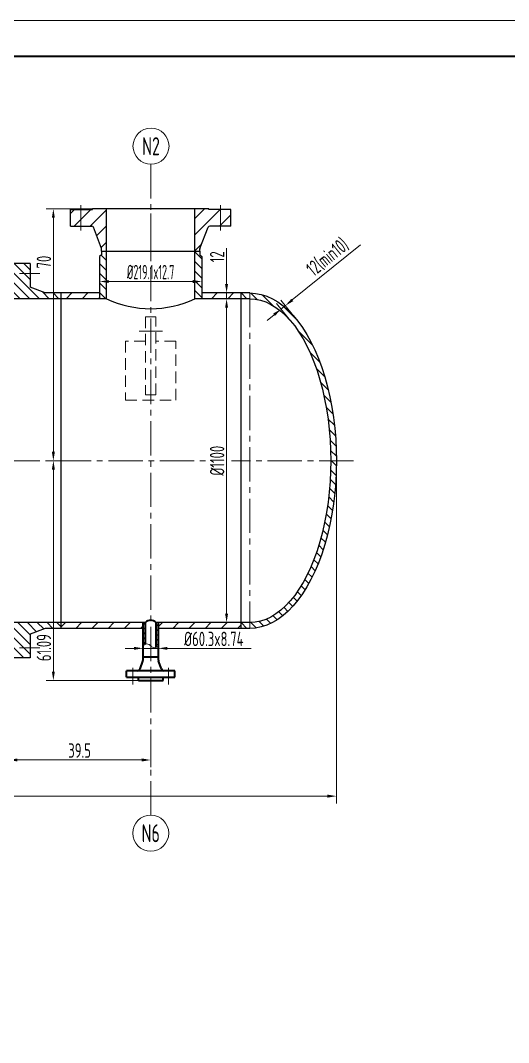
# Model space of a CAD drawing. Header units: millimetres. Extents: x 5765 to 6606, y -201 to 393.
# Drawn here: x 6277.2 to 6412.7, y 109.4 to 393.4 of the extents above; entities that cross this region are included whole.
import ezdxf
from ezdxf.enums import TextEntityAlignment as Align

# ---------------------------------------------------------------- set-up
doc = ezdxf.new("R2010")
doc.units = ezdxf.units.MM
doc.linetypes.add('CENTER2', pattern=[28.575, 19.05, -3.175, 3.175, -3.175])
doc.linetypes.add('DASHED2', pattern=[9.525, 6.35, -3.175])
for name, color, linetype, lineweight in [('1粗实线', 7, 'Continuous', 35), ('2细实线', 3, 'Continuous', 13), ('3中心线', 1, 'CENTER2', 13), ('4虚线', 4, 'DASHED2', 13), ('6剖面线', 6, 'Continuous', 13), ('7文本', 2, 'Continuous', 13), ('8标注', 3, 'Continuous', 13), ('9图表', 4, 'Continuous', 13)]:
    doc.layers.add(name, color=color, linetype=linetype, lineweight=lineweight)
doc.styles.add('lanpec', font='bpec_e.shx', dxfattribs={"width": 0.75, "bigfont": 'hztxt.shx'})
doc.styles.add('lanpec-dim', font='bpec_e.shx', dxfattribs={"width": 0.75})
doc.dimstyles.new('lanpec', dxfattribs={"dimtxt": 4, "dimasz": 2.5, "dimexe": 2, "dimexo": 0, "dimtad": 1, "dimdsep": 46, "dimtxsty": 'lanpec-dim', "dimcen": 2.5, "dimclrd": 256, "dimclre": 256, "dimclrt": 256, "dimazin": 0, "dimtfac": 1, "dimtmove": 0, "dimatfit": 3, "dimfxl": 1, "dimlwd": -1, "dimlwe": -1, "dimarcsym": 0})
doc.dimstyles.new('lanpec$0', dxfattribs={"dimscale": 10, "dimtxt": 4, "dimasz": 2.5, "dimexe": 2, "dimexo": 0, "dimtad": 1, "dimdec": 1, "dimdsep": 46, "dimtxsty": 'lanpec-dim', "dimcen": 0.09, "dimclrd": 256, "dimclre": 256, "dimclrt": 256, "dimadec": 1, "dimazin": 0, "dimtfac": 0.707, "dimtdec": 1, "dimtmove": 0, "dimatfit": 3, "dimfxl": 1, "dimarcsym": 0})
pattern_1 = [(45, (6018.5917, 1257.1923), (-2.245064, 2.245064), [])]
pattern_2 = [(135, (6018.5917, 1257.1923), (-1.3470384, -1.3470384), [])]

# ---------------------------------------------------------------- blocks, each defined once
blk = doc.blocks.new('A1')
at = {"layer": '1粗实线'}
blk.add_lwpolyline([(-816, 10), (-10, 10), (-10, 584), (-816, 584)], close=True, dxfattribs=at)
at = {"layer": '9图表'}
blk.add_lwpolyline([(-841, 0), (0, 0), (0, 594), (-841, 594)], close=True, dxfattribs=at)
blk = doc.blocks.new('*D52')
at = {"layer": '8标注', "transparency": 16777216}
for p, q in [((6334.43, 316.11), (6336.43, 316.11)), ((6334.43, 313.61), (6334.43, 228.61)), ((6334.43, 226.11), (6336.43, 226.11))]:
    blk.add_line(p, q, dxfattribs=at)
for points in [[(6334.01, 313.61), (6334.84, 313.61), (6334.43, 316.11)], [(6334.01, 228.61), (6334.84, 228.61), (6334.43, 226.11)]]:
    blk.add_solid(points, dxfattribs=at)
at = {"layer": 'Defpoints', "color": 0, "transparency": 16777216}
for p in [(6334.43, 316.11), (6334.43, 226.11), (6334.43, 226.11)]:
    blk.add_point(p, dxfattribs=at)
at = {"layer": '8标注', "transparency": 16777216, "insert": (6331.8, 271.11), "char_height": 4, "attachment_point": 5, "rotation": 90, "style": 'lanpec-dim'}
blk.add_mtext('%%C1100', dxfattribs=at)
blk = doc.blocks.new('*D53')
at = {"layer": '8标注', "transparency": 16777216}
for p, q in [((6334.43, 320.21), (6334.43, 330.13)), ((6331, 317.71), (6336.43, 317.71)), ((6331, 316.11), (6336.43, 316.11)), ((6334.43, 316.11), (6334.43, 317.71)), ((6334.43, 313.61), (6334.43, 311.11))]:
    blk.add_line(p, q, dxfattribs=at)
for points in [[(6334.01, 320.21), (6334.84, 320.21), (6334.43, 317.71)], [(6334.01, 313.61), (6334.84, 313.61), (6334.43, 316.11)]]:
    blk.add_solid(points, dxfattribs=at)
at = {"layer": 'Defpoints', "color": 0, "transparency": 16777216}
for p in [(6331, 317.71), (6331, 316.11), (6334.43, 317.71)]:
    blk.add_point(p, dxfattribs=at)
at = {"layer": '8标注', "transparency": 16777216, "insert": (6331.8, 327.78), "char_height": 4, "attachment_point": 5, "rotation": 90, "style": 'lanpec-dim'}
blk.add_mtext('12', dxfattribs=at)
blk = doc.blocks.new('*D54')
at = {"layer": '8标注', "transparency": 16777216}
for p, q in [((6299.17, 322.29), (6299.17, 318.9)), ((6327.54, 320.9), (6327.54, 322.9)), ((6325.04, 320.9), (6301.67, 320.9))]:
    blk.add_line(p, q, dxfattribs=at)
for points in [[(6301.67, 321.32), (6301.67, 320.48), (6299.17, 320.9)], [(6325.04, 321.32), (6325.04, 320.48), (6327.54, 320.9)]]:
    blk.add_solid(points, dxfattribs=at)
at = {"layer": 'Defpoints', "color": 0, "transparency": 16777216}
for p in [(6299.17, 322.29), (6299.17, 320.9), (6327.54, 320.9)]:
    blk.add_point(p, dxfattribs=at)
at = {"layer": '8标注', "transparency": 16777216, "insert": (6313.35, 323.53), "char_height": 4, "attachment_point": 5, "style": 'lanpec-dim'}
blk.add_mtext('{\\W0.6;%%C219.1x12.7}', dxfattribs=at)
blk = doc.blocks.new('*D55')
at = {"layer": '8标注', "transparency": 16777216}
for p, q in [((6308.72, 218.97), (6306.22, 218.97)), ((6311.22, 218.97), (6311.22, 220.97)), ((6311.22, 218.97), (6315.49, 218.97)), ((6315.49, 217.91), (6315.49, 220.97)), ((6317.99, 218.97), (6341.3, 218.97))]:
    blk.add_line(p, q, dxfattribs=at)
for points in [[(6308.72, 219.38), (6308.72, 218.55), (6311.22, 218.97)], [(6317.99, 219.38), (6317.99, 218.55), (6315.49, 218.97)]]:
    blk.add_solid(points, dxfattribs=at)
at = {"layer": 'Defpoints', "color": 0, "transparency": 16777216}
for p in [(6311.22, 218.97), (6311.22, 218.97), (6315.49, 217.91)]:
    blk.add_point(p, dxfattribs=at)
at = {"layer": '8标注', "transparency": 16777216, "insert": (6330.89, 221.59), "char_height": 4, "attachment_point": 5, "style": 'lanpec-dim'}
blk.add_mtext('%%C60.3x8.74', dxfattribs=at)
blk = doc.blocks.new('管口号')
at = {"layer": '2细实线'}
blk.add_circle((0, 5), 5, dxfattribs=at)
at = {"layer": '7文本', "style": 'lanpec', "width": 0.75}
blk.add_attdef('N', text='', height=5, dxfattribs=at).set_placement((0, 5), align=Align.MIDDLE_CENTER)
blk = doc.blocks.new('*D56')
at = {"layer": '8标注', "transparency": 16777216}
for p, q in [((5862.66, 271.11), (5862.66, 175.9)), ((6364.95, 271.11), (6364.95, 175.9)), ((5865.16, 177.9), (6362.45, 177.9))]:
    blk.add_line(p, q, dxfattribs=at)
for points in [[(5865.16, 178.32), (5865.16, 177.48), (5862.66, 177.9)], [(6362.45, 178.32), (6362.45, 177.48), (6364.95, 177.9)]]:
    blk.add_solid(points, dxfattribs=at)
at = {"layer": 'Defpoints', "color": 0, "transparency": 16777216}
for p in [(5862.66, 271.11), (6364.95, 271.11), (6364.95, 177.9)]:
    blk.add_point(p, dxfattribs=at)
at = {"layer": '8标注', "transparency": 16777216, "insert": (6113.81, 180.52), "char_height": 4, "attachment_point": 5, "style": 'lanpec-dim'}
blk.add_mtext('502.29', dxfattribs=at)
blk = doc.blocks.new('*D59')
at = {"layer": '8标注', "transparency": 16777216}
for p, q in [((6273.85, 216.36), (6273.85, 185.95)), ((6313.35, 194.03), (6313.35, 185.95)), ((6310.85, 187.95), (6276.35, 187.95))]:
    blk.add_line(p, q, dxfattribs=at)
for points in [[(6276.35, 188.37), (6276.35, 187.53), (6273.85, 187.95)], [(6310.85, 188.37), (6310.85, 187.53), (6313.35, 187.95)]]:
    blk.add_solid(points, dxfattribs=at)
at = {"layer": 'Defpoints', "color": 0, "transparency": 16777216}
for p in [(6273.85, 216.36), (6313.35, 194.03), (6273.85, 187.95)]:
    blk.add_point(p, dxfattribs=at)
at = {"layer": '8标注', "transparency": 16777216, "insert": (6293.6, 190.57), "char_height": 4, "attachment_point": 5, "style": 'lanpec-dim'}
blk.add_mtext('39.5', dxfattribs=at)
blk = doc.blocks.new('*D66')
at = {"layer": '8标注', "transparency": 16777216}
for p, q in [((6297.94, 341.11), (6284.32, 341.11)), ((6286.32, 338.61), (6286.32, 273.61)), ((6284.98, 271.11), (6288.32, 271.11))]:
    blk.add_line(p, q, dxfattribs=at)
for points in [[(6285.9, 338.61), (6286.74, 338.61), (6286.32, 341.11)], [(6285.9, 273.61), (6286.74, 273.61), (6286.32, 271.11)]]:
    blk.add_solid(points, dxfattribs=at)
at = {"layer": 'Defpoints', "color": 0, "transparency": 16777216}
for p in [(6297.94, 341.11), (6284.98, 271.11), (6286.32, 271.11)]:
    blk.add_point(p, dxfattribs=at)
at = {"layer": '8标注', "transparency": 16777216, "insert": (6283.7, 326.29), "char_height": 4, "attachment_point": 5, "rotation": 90, "style": 'lanpec-dim'}
blk.add_mtext('70', dxfattribs=at)
blk = doc.blocks.new('*D67')
at = {"layer": '8标注', "transparency": 16777216}
for p, q in [((6284.98, 271.11), (6288.32, 271.11)), ((6286.32, 212.52), (6286.32, 268.61)), ((6310.7, 210.02), (6284.32, 210.02))]:
    blk.add_line(p, q, dxfattribs=at)
for points in [[(6285.9, 268.61), (6286.74, 268.61), (6286.32, 271.11)], [(6285.9, 212.52), (6286.74, 212.52), (6286.32, 210.02)]]:
    blk.add_solid(points, dxfattribs=at)
at = {"layer": 'Defpoints', "color": 0, "transparency": 16777216}
for p in [(6284.98, 271.11), (6286.32, 271.11), (6310.7, 210.02)]:
    blk.add_point(p, dxfattribs=at)
at = {"layer": '8标注', "transparency": 16777216, "insert": (6283.7, 219.17), "char_height": 4, "attachment_point": 5, "rotation": 90, "style": 'lanpec-dim'}
blk.add_mtext('61.09', dxfattribs=at)
blk = doc.blocks.new('*D68')
at = {"layer": '8标注', "transparency": 16777216}
for p, q in [((6352.68, 315.77), (6371.6, 331.1)), ((6353.82, 310.39), (6349.48, 315.75)), ((6352.64, 309.44), (6348.3, 314.79)), ((6349.56, 313.24), (6350.74, 314.19)), ((6347.62, 311.66), (6345.68, 310.09))]:
    blk.add_line(p, q, dxfattribs=at)
for points in [[(6352.42, 316.09), (6352.94, 315.44), (6350.74, 314.19)], [(6347.36, 311.99), (6347.88, 311.34), (6349.56, 313.24)]]:
    blk.add_solid(points, dxfattribs=at)
at = {"layer": 'Defpoints', "color": 0, "transparency": 16777216}
for p in [(6350.74, 314.19), (6353.82, 310.39), (6352.64, 309.44)]:
    blk.add_point(p, dxfattribs=at)
at = {"layer": '8标注', "transparency": 16777216, "insert": (6362.53, 327.61), "char_height": 4, "attachment_point": 5, "rotation": 39.0248, "style": 'lanpec-dim'}
blk.add_mtext('12(min10)', dxfattribs=at)

msp = doc.modelspace()

# ---------------------------------------------------------------- hatches: boundary and pattern name
at = {"layer": '6剖面线'}
h = msp.add_hatch(dxfattribs=at)
h.set_pattern_fill('ANSI31', color=256, style=0)
h.set_pattern_definition(pattern_1)
h.paths.add_polyline_path([(6293.984, 336.299), (6295.484, 336.299), (6295.484, 340.909), (6293.984, 340.909)])
h.paths.add_polyline_path([(6292.484, 336.299), (6293.984, 336.299), (6293.984, 340.909), (6292.484, 340.909)])
h.paths.add_polyline_path([(6295.484, 340.909), (6297.164, 340.909), (6297.164, 341.109), (6301.104, 341.109), (6301.104, 329.309), (6299.704, 329.309), (6299.704, 329.917, 0.09138), (6299.671, 330.095), (6297.427, 335.977, 0.3110597), (6296.959, 336.299), (6295.484, 336.299)])
h.paths.add_polyline_path([(6291.104, 340.909), (6292.484, 340.909), (6292.484, 336.299), (6291.104, 336.299)])
h.paths.add_polyline_path([(6325.604, 341.109), (6329.544, 341.109), (6329.544, 340.909), (6332.724, 340.909), (6332.724, 336.299), (6329.748, 336.299, 0.3110597), (6329.281, 335.977), (6327.037, 330.095, 0.09138), (6327.004, 329.917), (6327.004, 329.309), (6325.604, 329.309)])
h.paths.add_polyline_path([(6332.724, 340.909), (6335.604, 340.909), (6335.604, 336.299), (6332.724, 336.299)])
h = msp.add_hatch(dxfattribs=at)
h.set_pattern_fill('ANSI31', color=256, scale=0.6, angle=90, style=0)
h.set_pattern_definition([(135, (6708.1907, -1570.2167), (-1.3470384, -1.3470384), [])])
h.paths.add_polyline_path([(6327.538, 327.814), (6327.004, 328.348), (6327.004, 329.309), (6325.604, 329.309), (6325.604, 316.109), (6327.538, 316.109)])
h.paths.add_polyline_path([(6299.17, 316.109), (6301.104, 316.109), (6301.104, 329.309), (6299.704, 329.309), (6299.704, 328.348), (6299.17, 327.814)])
h = msp.add_hatch(dxfattribs=at)
h.set_pattern_fill('ANSI31', color=256, scale=0.6, angle=90, style=0)
h.set_pattern_definition([(135, (-65359.3516, -31459.6035), (-1.34703842, -1.34703842), [])])
h.paths.add_polyline_path([(6273.854, 323.109), (6273.854, 325.859), (6279.854, 325.859), (6279.854, 323.109)])
h.paths.add_polyline_path([(6279.854, 323.109), (6279.854, 319.309), (6284.054, 317.709), (6288.354, 317.709), (6288.354, 316.109), (6273.854, 316.109), (6273.854, 320.509), (6272.854, 320.509), (6272.854, 320.859), (6273.854, 321.859), (6273.854, 323.109)])
h = msp.add_hatch(dxfattribs=at)
h.set_pattern_fill('ANSI31', color=256, style=0)
h.set_pattern_definition(pattern_1)
h.paths.add_polyline_path([(6327.538, 317.709), (6327.538, 316.109), (6338.354, 316.109), (6338.354, 317.709)])
h.paths.add_polyline_path([(6299.17, 316.109), (6299.17, 317.709), (6288.354, 317.709), (6288.354, 316.109)])
h = msp.add_hatch(dxfattribs=at)
h.set_pattern_fill('ANSI31', color=256, scale=0.6, angle=90, style=0)
h.set_pattern_definition(pattern_2)
edge = h.paths.add_edge_path()
edge.add_ellipse((6340.854, 271.109), major_axis=(0, 45), ratio=0.5, start_angle=270, end_angle=360)
edge.add_line((6340.854, 316.109), (6340.854, 317.709))
edge.add_ellipse((6340.854, 271.109), major_axis=(0, 46.6), ratio=0.5171674, start_angle=270, end_angle=360, ccw=False)
edge.add_line((6364.954, 271.109), (6363.354, 271.109))
h.paths.add_polyline_path([(6338.354, 316.109), (6338.354, 317.709), (6340.854, 317.709), (6340.854, 316.109)])
edge = h.paths.add_edge_path()
edge.add_ellipse((6340.854, 271.109), major_axis=(0, 45), ratio=0.5, start_angle=180, end_angle=270)
edge.add_line((6363.354, 271.109), (6364.954, 271.109))
edge.add_ellipse((6340.854, 271.109), major_axis=(0, 46.6), ratio=0.5171674, start_angle=180, end_angle=270, ccw=False)
edge.add_line((6340.854, 224.509), (6340.854, 226.109))
h.paths.add_polyline_path([(6340.854, 226.109), (6340.854, 224.509), (6338.354, 224.509), (6338.354, 226.109)])
h = msp.add_hatch(dxfattribs=at)
h.set_pattern_fill('ANSI31', color=256, scale=0.6, angle=90, style=0)
h.set_pattern_definition(pattern_2)
h.paths.add_polyline_path([(6288.354, 226.109), (6288.354, 224.509), (6284.054, 224.509), (6279.854, 222.909), (6279.854, 219.109), (6273.854, 219.109), (6273.854, 220.359), (6272.854, 221.359), (6272.854, 221.709), (6273.854, 221.709), (6273.854, 226.109)])
h.paths.add_polyline_path([(6279.854, 219.109), (6279.854, 216.359), (6273.854, 216.359), (6273.854, 219.109)])
h = msp.add_hatch(dxfattribs=at)
h.set_pattern_fill('ANSI31', color=256, style=0)
h.set_pattern_definition(pattern_1)
h.paths.add_polyline_path([(6315.49, 224.509), (6315.49, 226.109), (6338.354, 226.109), (6338.354, 224.509)])
h.paths.add_polyline_path([(6311.218, 226.109), (6311.218, 224.509), (6288.354, 224.509), (6288.354, 226.109)])
h = msp.add_hatch(dxfattribs=at)
h.set_pattern_fill('ANSI31', color=256, scale=0.3, style=0)
h.set_pattern_definition([(45, (4373.17915, 1256.3413), (-0.6735192, 0.6735192), [])])
h.paths.add_polyline_path([(6314.77, 219.17, 0.1674325), (6315.49, 219.658), (6315.49, 226.109), (6314.77, 226.109)])
h.paths.add_polyline_path([(6311.218, 219.658, -0.1674325), (6311.938, 220.145), (6311.938, 226.109), (6311.218, 226.109)])

# ---------------------------------------------------------------- linework, layer by layer
for p, q in [((6291.104, 336.299), (6291.104, 340.909)), ((6291.104, 340.909), (6297.164, 340.909)), ((6297.164, 340.909), (6297.164, 341.109)), ((6329.544, 341.109), (6297.164, 341.109)), ((6301.104, 316.109), (6301.104, 341.109)), ((6325.604, 316.109), (6325.604, 341.109)), ((6329.544, 340.909), (6329.544, 341.109)), ((6335.604, 340.909), (6329.544, 340.909)), ((6335.604, 336.299), (6335.604, 340.909)), ((6291.104, 336.299), (6296.959, 336.299)), ((6299.671, 330.095), (6297.427, 335.977)), ((6327.037, 330.095), (6329.281, 335.977)), ((6335.604, 336.299), (6329.748, 336.299)), ((6299.704, 329.309), (6299.704, 329.917)), ((6327.004, 329.309), (6327.004, 329.917)), ((6299.704, 328.348), (6299.17, 327.814)), ((6299.17, 327.814), (6299.17, 316.109)), ((6299.704, 329.309), (6327.004, 329.309)), ((6299.704, 329.309), (6299.704, 328.348)), ((6327.004, 329.309), (6327.004, 328.348)), ((6327.004, 328.348), (6327.538, 327.814)), ((6327.538, 327.814), (6327.538, 316.109)), ((6279.854, 325.859), (6273.854, 325.859)), ((6279.854, 325.859), (6279.854, 319.309)), ((6284.054, 317.709), (6279.854, 319.309)), ((6288.354, 316.109), (6273.854, 316.109)), ((6288.354, 317.709), (6284.054, 317.709)), ((6288.354, 317.709), (6288.354, 271.109)), ((6299.17, 317.709), (6288.354, 317.709)), ((6301.104, 316.109), (6288.354, 316.109)), ((6338.354, 316.109), (6325.604, 316.109)), ((6338.354, 317.709), (6327.538, 317.709)), ((6340.854, 317.709), (6338.354, 317.709)), ((6338.354, 317.709), (6338.354, 271.109)), ((6340.854, 316.109), (6338.354, 316.109)), ((6288.354, 271.109), (6288.354, 224.509)), ((6338.354, 271.109), (6338.354, 224.509)), ((6288.354, 226.109), (6273.854, 226.109)), ((6284.054, 224.509), (6279.854, 222.909)), ((6288.354, 224.509), (6284.054, 224.509)), ((6311.938, 226.109), (6288.354, 226.109)), ((6311.218, 224.509), (6288.354, 224.509)), ((6338.354, 226.109), (6314.77, 226.109)), ((6338.354, 224.509), (6315.49, 224.509)), ((6340.854, 226.109), (6338.354, 226.109)), ((6340.854, 224.509), (6338.354, 224.509)), ((6279.854, 222.909), (6279.854, 216.359)), ((6279.854, 216.359), (6273.854, 216.359))]:
    msp.add_line(p, q)
for centre, radius, start, end in [((6296.959, 335.799), 0.5, 20.88476, 90), ((6329.748, 335.799), 0.5, 90, 159.11524), ((6299.204, 329.917), 0.5, 0, 20.88476), ((6327.504, 329.917), 0.5, 159.11524, 180), ((6313.354, 341.81), 28.471, 244.51564, 295.48436)]:
    msp.add_arc(centre, radius, start, end)
at = {"extrusion": (0, 0, -1)}
for major_axis, ratio in [((0, 46.6), 0.5171674), ((0, 45), 0.5)]:
    msp.add_ellipse((6340.854, 271.109), major_axis=major_axis, ratio=ratio, start_param=0, end_param=3.1415927, dxfattribs=at)
at = {"layer": '1粗实线', "ltscale": 0.5}
for p, q in [((6311.218, 216.523), (6311.218, 226.109)), ((6311.938, 220.145), (6311.938, 226.109)), ((6314.77, 226.109), (6314.77, 219.17)), ((6315.49, 216.523), (6315.49, 226.109)), ((6311.218, 215.674), (6311.218, 216.523)), ((6315.49, 216.523), (6311.218, 216.523)), ((6315.49, 215.674), (6315.49, 216.523)), ((6310.385, 213.278), (6311.168, 215.397)), ((6316.322, 213.278), (6315.539, 215.397)), ((6320.074, 212.755), (6306.634, 212.755)), ((6306.634, 210.963), (6306.634, 212.755)), ((6306.634, 210.963), (6320.074, 210.963)), ((6309.922, 210.023), (6309.922, 210.963)), ((6316.786, 210.023), (6316.786, 210.963)), ((6320.074, 210.963), (6320.074, 212.755)), ((6309.922, 210.023), (6316.786, 210.023))]:
    msp.add_line(p, q, dxfattribs=at)
for centre, radius, start, end in [((6313.354, 224.906), 1.858, 40.35736, 139.64264), ((6309.635, 213.555), 0.8, 270, 339.71987), ((6310.418, 215.674), 0.8, 339.71987, 0), ((6316.29, 215.674), 0.8, 180, 200.28013), ((6317.073, 213.555), 0.8, 200.28013, 270)]:
    msp.add_arc(centre, radius, start, end, dxfattribs=at)
at = {"layer": '2细实线'}
msp.add_lwpolyline([(6315.49, 219.658, -0.5), (6313.354, 219.658, 0.5), (6311.218, 219.658, 0.5)], format="xyb", dxfattribs=at)
at = {"layer": '3中心线', "ltscale": 0.5}
for p, q in [((6313.354, 353.498), (6313.354, 172.6)), ((6293.984, 335.109), (6293.984, 342.099)), ((6313.354, 327.134), (6313.354, 341.109)), ((6332.724, 335.109), (6332.724, 342.099)), ((6262.587, 323.109), (6282.525, 323.109)), ((6340.854, 317.709), (6340.854, 224.509)), ((6310.123, 307.114), (6316.584, 307.114)), ((6173.011, 271.109), (6328.59, 271.109)), ((6369.643, 271.109), (6335.75, 271.109)), ((6262.587, 219.109), (6282.525, 219.109)), ((6308.402, 208.945), (6308.402, 213.555)), ((6318.306, 208.945), (6318.306, 213.555))]:
    msp.add_line(p, q, dxfattribs=at)
at = {"layer": '4虚线', "ltscale": 0.5}
for p, q in [((6314.754, 311.114), (6311.954, 311.114)), ((6311.954, 311.114), (6311.954, 289.392)), ((6314.754, 289.392), (6314.754, 311.114)), ((6311.954, 304.317), (6306.354, 304.317)), ((6306.354, 304.317), (6306.354, 287.927)), ((6320.354, 304.317), (6314.754, 304.317)), ((6320.354, 287.927), (6320.354, 304.317)), ((6306.354, 287.927), (6320.354, 287.927)), ((6311.954, 289.392), (6314.754, 289.392))]:
    msp.add_line(p, q, dxfattribs=at)

# ---------------------------------------------------------------- block references
at = {"layer": '2细实线'}
msp.add_blockref('A1', (6606.028, -200.559), dxfattribs=at)
at = {"layer": '8标注'}
for p, values in [((6313.437, 353.498), {'N': 'N2'}), ((6313.354, 162.6), {'N': 'N6'})]:
    msp.add_blockref('管口号', p, dxfattribs=at).add_auto_attribs(values)

# ---------------------------------------------------------------- dimensions: what is measured, and where the dimension line sits
for p1, angle, picture, middle in [((6297.945, 341.109), 270, '*D66', (6286.32, 326.288)), ((6310.703, 210.023), 90, '*D67', (6286.32, 219.168))]:
    dim = msp.add_linear_dim(base=(6286.32, 271.109), p1=p1, p2=(6284.98, 271.109), angle=angle, dimstyle='lanpec$0', override={"dimscale": 1, "dimdec": 2, "dimcen": 2.5, "dimadec": 2, "dimtfac": 1, "dimtdec": 2, "dimlwd": 65535, "dimlwe": 65535}, dxfattribs=at)
    dim.commit()
    dim.dimension.update_dxf_attribs({"geometry": picture, "text_midpoint": middle, "dimtype": 160})
for base, p1, p2, angle, text, picture, middle, dimtype in [((6350.739, 314.192), (6352.641, 309.44), (6353.817, 310.393), 39.02482, '12(min10)', '*D68', (6364.42, 325.281), 161), ((6334.428, 317.709), (6330.999, 316.109), (6330.999, 317.709), 90, '12', '*D53', (6334.428, 327.779), 160), ((6311.218, 218.966), (6315.49, 217.908), (6311.218, 218.966), 180, '%%C60.3x8.74', '*D55', (6330.893, 218.966), 160)]:
    dim = msp.add_linear_dim(base=base, p1=p1, p2=p2, angle=angle, text=text, dimstyle='lanpec', dxfattribs=at)
    dim.commit()
    dim.dimension.update_dxf_attribs({"geometry": picture, "text_midpoint": middle, "dimtype": dimtype})
for base, p1, p2, angle, text, picture, middle in [((6299.17, 320.902), (6327.538, 320.902), (6299.17, 322.292), 180, '{\\W0.6;%%C219.1x12.7}', '*D54', (6313.354, 323.527)), ((6334.428, 226.109), (6334.428, 316.109), (6334.428, 226.109), 90, '%%C1100', '*D52', (6331.803, 271.109))]:
    dim = msp.add_linear_dim(base=base, p1=p1, p2=p2, angle=angle, text=text, dimstyle='lanpec', dxfattribs=at)
    dim.commit()
    dim.dimension.update_dxf_attribs({"geometry": picture, "text_midpoint": middle})
dim = msp.add_linear_dim(base=(6364.954, 177.898), p1=(5862.663, 271.109), p2=(6364.954, 271.109), dimstyle='lanpec$0', override={"dimscale": 1, "dimdec": 2, "dimcen": 2.5, "dimadec": 2, "dimtfac": 1, "dimtdec": 2, "dimlwd": 65535, "dimlwe": 65535}, dxfattribs=at)
dim.commit()
dim.dimension.update_dxf_attribs({"geometry": '*D56', "text_midpoint": (6113.808, 180.523)})
dim = msp.add_linear_dim(base=(6273.854, 187.948), p1=(6313.354, 194.028), p2=(6273.854, 216.359), angle=180, dimstyle='lanpec$0', override={"dimscale": 1, "dimdec": 2, "dimcen": 2.5, "dimadec": 2, "dimtfac": 1, "dimtdec": 2, "dimlwd": 65535, "dimlwe": 65535}, dxfattribs=at)
dim.commit()
dim.dimension.update_dxf_attribs({"geometry": '*D59', "text_midpoint": (6293.604, 190.573)})

doc.saveas('drawing.dxf')
